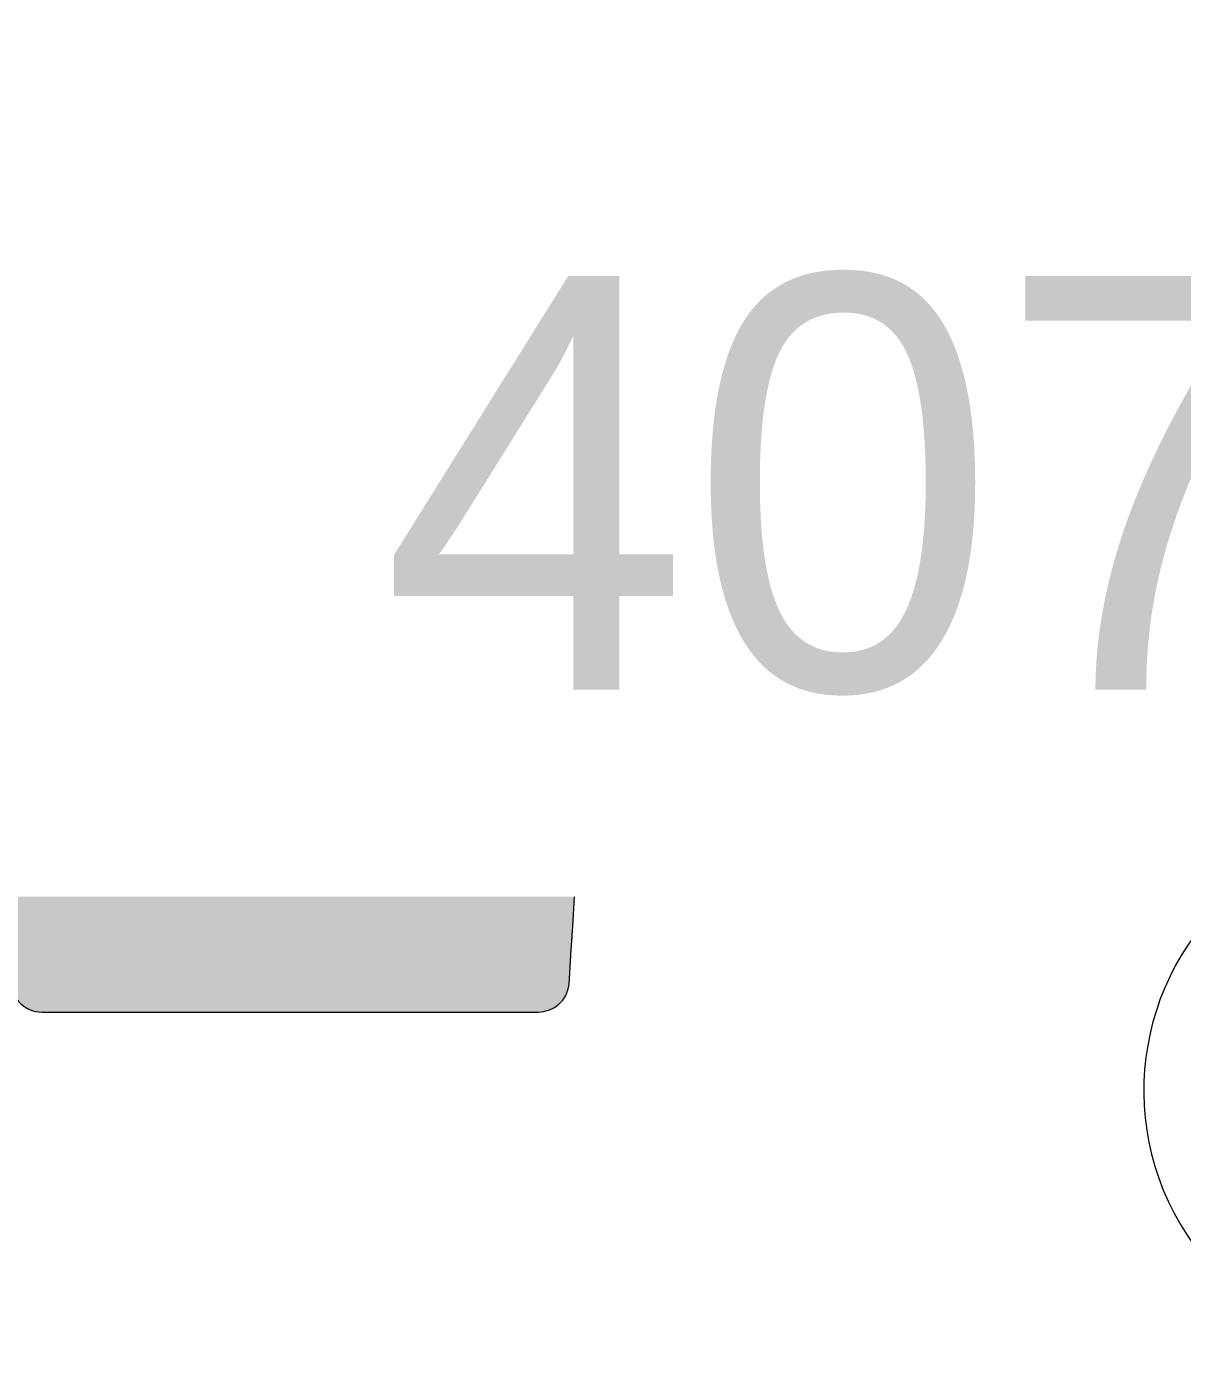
# Model space of a CAD drawing. Header units: millimetres. Extents: x -16811 to 32579, y 147992 to 176118.
# Drawn here: x -432 to 686, y 158610 to 159892 of the extents above; entities that cross this region are included whole.
import ezdxf

# ---------------------------------------------------------------- set-up
doc = ezdxf.new("R2010")
doc.units = ezdxf.units.MM
doc.header["$MEASUREMENT"] = 0
doc.layers.add('Furniture[2345]', color=7, linetype='Continuous', lineweight=20)
doc.layers.add('Room.Text[4]', color=7, linetype='Continuous', lineweight=20)
doc.layers.add('Hatching[2345]', color=7, linetype='Continuous')
doc.styles.add('RoomInfo', font='stylu.ttf')

msp = doc.modelspace()

# ---------------------------------------------------------------- hatches: boundary and pattern name
at = {"layer": 'Hatching[2345]'}
h = msp.add_hatch(color=254, dxfattribs=at)
h.set_gradient(color1=(188, 218, 240), color2=(188, 218, 240), centered=1, one_color=1, tint=0.84, name='SPHERICAL')
h.paths.add_polyline_path([(93, 160773, 0.381867), (63.1, 160799.7), (-416.7, 160799.7, 0.381867), (-446.5, 160773, 0.007425), (-446.6, 158968.9, 0.407012), (-416.6, 158939.7), (63.1, 158939.7, 0.381867), (93, 158966.3, 0.033624)])

# ---------------------------------------------------------------- linework, layer by layer
at = {"layer": 'Furniture[2345]'}
msp.add_line((-416.6, 158939.7), (63.1, 158939.7), dxfattribs=at)
for centre, radius, start, end in [((-13325, 159869.7), 13448.3, 356.14845, 3.85155), ((902.5, 158863.8), 254, 121.8894, 293.7005), ((-416.6, 158969.7), 30, 181.4124, 270), ((63.1, 158969.7), 30, 270, 353.6008)]:
    msp.add_arc(centre, radius, start, end, dxfattribs=at)

# ---------------------------------------------------------------- next in the draw order: texts
at = {"layer": 'Room.Text[4]', "insert": (803.9, 160318), "char_height": 400, "width": 1966.667, "attachment_point": 3, "style": 'RoomInfo', "bg_fill": 2}
msp.add_mtext('{\\C1;ROOM  407}', dxfattribs=at)

doc.saveas('drawing.dxf')
